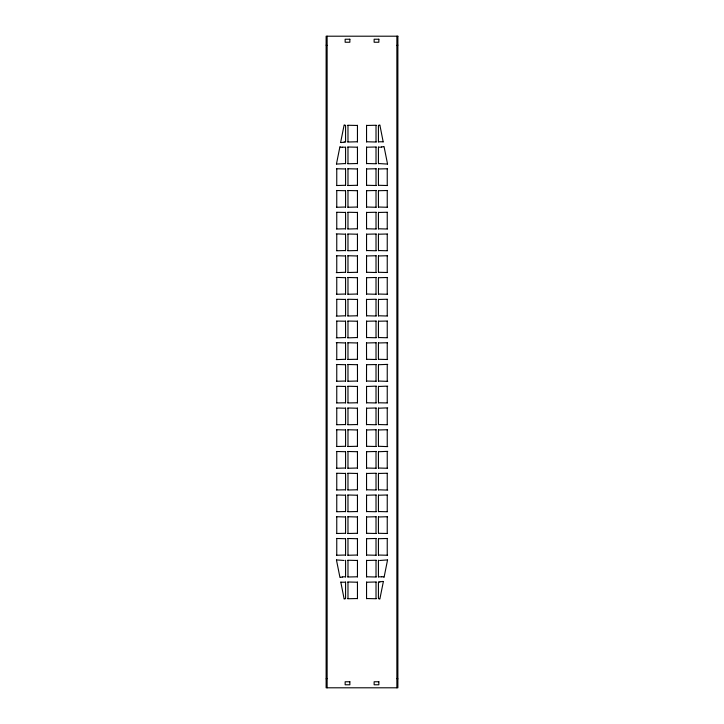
<?xml version="1.0" encoding="UTF-8"?>
<svg xmlns="http://www.w3.org/2000/svg" width="724" height="724" viewBox="0 0 724 724"><rect width="100%" height="100%" fill="white"/><g stroke="black" fill="none" stroke-linecap="round" stroke-linejoin="round"><path stroke-width="1.09" d="M344.135 124.999L340.624 142.447M379.865 599.001L383.376 581.553M378.426 142.022L378.426 125.252M345.574 598.748L345.574 581.978M378.426 163.769L378.426 146.999M345.574 577.001L345.574 560.231M378.426 185.516L378.426 168.755M345.574 555.245L345.574 538.484M378.426 207.272L378.426 190.502M345.574 533.498L345.574 516.728M378.426 229.019L378.426 212.25M345.574 511.75L345.574 494.981M378.426 250.766L378.426 233.997M345.574 490.003L345.574 473.234M378.426 272.514L378.426 255.744M345.574 468.256L345.574 451.486M378.426 294.261L378.426 277.5M345.574 446.5L345.574 429.739M378.426 316.008L378.426 299.247M345.574 424.753L345.574 407.992M345.547 402.951L345.574 386.236M378.426 337.764L378.453 321.049M345.574 381.258L345.574 364.489M378.426 359.511L378.426 342.742M345.547 359.448L345.574 342.742M378.426 381.258L378.453 364.552M345.574 337.764L345.547 321.049M378.453 402.951L378.426 386.236M345.574 316.008L345.574 299.247M378.426 424.753L378.426 407.992M345.574 294.261L345.574 277.5M378.426 446.5L378.426 429.739M345.574 272.514L345.574 255.744M378.426 468.256L378.426 451.486M345.574 250.766L345.574 233.997M378.426 490.003L378.426 473.234M345.574 229.019L345.574 212.25M378.426 511.75L378.426 494.981M345.574 207.272L345.574 190.502M378.426 533.498L378.426 516.728M345.574 185.516L345.574 168.755M378.426 555.245L378.426 538.484M345.574 163.769L345.574 146.999M378.426 577.001L378.426 560.231M345.574 142.022L345.574 125.252M378.426 598.748L378.426 581.978M366.552 142.022L366.552 125.252M357.448 598.748L357.448 581.978M366.552 163.769L366.552 146.999M357.448 577.001L357.448 560.231M366.552 185.516L366.552 168.746M357.448 555.254L357.448 538.484M366.552 207.263L366.552 190.493M357.448 533.507L357.448 516.737M366.552 229.01L366.552 212.25M357.448 511.75L357.448 494.99M366.552 250.766L366.552 233.997M357.448 490.003L357.448 473.234M366.552 272.514L366.552 255.744M357.448 468.256L357.448 451.486M366.552 294.261L366.552 277.491M357.448 446.509L357.448 429.739M366.552 316.008L366.507 299.184M357.493 424.816L357.448 407.992M366.552 337.755L366.552 320.994M357.448 403.006L357.448 386.245M357.493 381.313L357.448 364.489M366.552 359.511L366.507 342.687M357.448 359.511L357.493 342.687M366.507 381.313L366.552 364.489M357.448 337.755L357.448 320.994M366.552 403.006L366.552 386.245M357.448 316.008L357.493 299.184M366.507 424.816L366.552 407.992M357.448 294.261L357.448 277.491M366.552 446.509L366.552 429.739M357.448 272.514L357.448 255.744M366.552 468.256L366.552 451.486M357.448 250.766L357.448 233.997M366.552 490.003L366.552 473.234M357.448 229.01L357.448 212.25M366.552 511.75L366.552 494.99M357.448 207.263L357.448 190.493M366.552 533.507L366.552 516.737M357.448 185.516L357.448 168.746M366.552 555.254L366.552 538.484M357.448 163.769L357.448 146.999M366.552 577.001L366.552 560.231M357.448 142.022L357.448 125.252M366.552 598.748L366.552 581.978M347.683 142.022L357.249 141.777M366.751 582.223L376.317 581.978M347.683 163.769L357.249 163.524M366.751 560.476L376.317 560.231M347.683 185.516L357.249 185.281M366.751 538.719L376.317 538.484M347.683 207.263L357.249 207.028M366.751 516.972L376.317 516.737M347.683 229.019L357.249 228.775M366.751 495.225L376.317 494.981M347.683 250.766L357.249 250.531M366.751 473.469L376.317 473.234M347.683 272.514L357.249 272.278M366.751 451.722L376.317 451.486M347.683 294.261L357.249 294.025M366.751 429.975L376.317 429.739M347.683 316.008L357.249 315.782M366.751 408.218L376.317 407.992M347.538 337.873L357.249 337.529M366.751 386.471L376.462 386.127M347.755 359.448L357.249 359.285M366.751 364.715L376.245 364.552M336.452 185.525L345.448 185.281M366.751 342.968L376.317 342.742M347.683 381.258L357.249 381.032M378.552 538.719L387.548 538.475M336.452 207.272L345.448 207.028M366.751 321.221L376.245 321.049M347.755 402.951L357.249 402.779M378.552 516.972L387.548 516.728M336.452 229.019L345.448 228.784M366.751 299.464L376.317 299.247M347.683 424.753L357.249 424.536M378.552 495.216L387.548 494.981M336.452 250.766L345.448 250.531M378.552 473.469L387.548 473.234M366.751 277.717L376.317 277.491M347.683 446.509L357.249 446.283M336.289 272.631L345.448 272.278M378.552 451.722L387.711 451.369M366.751 255.961L376.317 255.744M347.683 468.256L357.249 468.039M336.443 294.261L345.448 294.034M378.552 429.966L387.557 429.739M366.751 234.214L376.317 233.997M347.683 490.003L357.249 489.786M336.289 316.126L345.448 315.782M378.552 408.218L387.711 407.874M366.751 212.458L376.317 212.25M336.289 337.873L345.448 337.529M378.552 386.471L387.711 386.127M347.683 511.75L357.249 511.542M336.289 359.62L345.448 359.285M378.552 364.715L387.711 364.38M366.751 190.711L376.317 190.502M347.683 533.498L357.249 533.289M378.552 342.968L387.557 342.742M336.443 381.258L345.448 381.032M366.751 168.963L376.317 168.746M347.683 555.254L357.249 555.036M378.552 321.221L387.476 321.049M336.524 402.951L345.448 402.779M366.751 147.207L376.317 146.999M347.683 577.001L357.249 576.793M378.552 299.464L387.557 299.247M336.443 424.753L345.448 424.536M366.751 125.46L376.317 125.252M378.552 277.717L387.557 277.5M336.443 446.5L345.448 446.283M347.683 598.748L357.249 598.54M378.552 255.97L387.557 255.744M336.443 468.256L345.448 468.03M378.552 234.214L387.548 233.997M336.452 490.003L345.448 489.786M378.552 212.467L387.548 212.25M336.452 511.75L345.448 511.533M378.552 190.711L387.548 190.502M336.452 533.498L345.448 533.289M378.552 168.963L387.548 168.755M336.452 555.245L345.448 555.036M336.452 164.086L345.448 163.534M387.548 559.914L380.073 560.466M379.865 124.999L383.213 142.022M384.082 146.746L387.548 164.04M339.918 577.254L336.452 559.96M344.135 599.001L340.787 581.978M336.47 163.923L339.918 146.746M387.53 560.077L384.082 577.254M397.874 45.15L396.861 45.386M326.126 678.85L327.139 678.614M381.675 147.144L378.552 147.216M342.325 576.856L345.448 576.784M344.162 141.795L345.448 141.777M379.838 582.205L378.552 582.223M347.683 125.252L357.249 125.46M378.552 125.46L378.616 125.46A1.738 1.611 -89.9 0 0 379.62 125.207M366.751 141.777L376.317 142.022M378.552 141.777L382.86 141.786M347.683 146.999L357.249 147.207M366.751 163.524L376.317 163.769M378.552 163.534L387.449 164.077M336.452 168.755L345.448 168.963M347.683 168.746L357.249 168.963M366.751 185.281L376.317 185.516M378.552 185.281L387.548 185.525M336.452 190.502L345.448 190.711M347.683 190.502L357.249 190.711M366.751 207.028L376.317 207.263M378.552 207.028L387.548 207.272M336.452 212.25L345.448 212.467M347.683 212.25L357.249 212.458M366.751 228.775L376.317 229.019M378.552 228.784L387.548 229.019M336.289 233.888L345.448 234.214M347.683 233.997L357.249 234.214M366.751 250.531L376.317 250.766M378.552 250.531L387.548 250.766M336.443 255.744L345.448 255.97M347.683 255.744L357.249 255.961M366.751 272.278L376.317 272.514M378.552 272.278L387.557 272.514M336.289 277.382L345.448 277.717M347.683 277.491L357.249 277.717M376.317 294.261L366.751 294.025M378.552 294.034L387.557 294.261M336.443 299.247L345.448 299.464M347.683 299.247L357.249 299.464M366.751 315.782L376.317 316.008M378.552 315.782L387.557 316.008M336.524 321.049L345.448 321.221M347.755 321.049L357.249 321.221M366.751 337.529L376.317 337.764M378.552 337.529L387.557 337.764M336.289 342.633L345.448 342.968M347.683 342.742L357.249 342.968M366.751 359.285L376.317 359.511M378.552 359.285L387.557 359.511M336.443 364.489L345.448 364.715M347.683 364.489L357.249 364.715M366.751 381.032L376.317 381.258M378.552 381.032L387.711 381.367M336.443 386.236L345.448 386.471M347.683 386.236L357.249 386.471M366.751 402.779L376.245 402.951M378.552 402.779L387.476 402.951M336.443 407.992L345.448 408.218M347.683 407.992L357.249 408.218M366.751 424.536L376.317 424.753M378.552 424.536L387.557 424.753M336.443 429.739L345.448 429.966M347.683 429.739L357.249 429.975M366.751 446.283L376.317 446.509M378.552 446.283L387.711 446.618M336.443 451.486L345.448 451.722M347.683 451.486L357.249 451.722M366.751 468.039L376.317 468.256M378.552 468.03L387.557 468.256M336.452 473.234L345.448 473.469M347.683 473.234L357.249 473.469M366.751 489.786L376.317 490.003M378.552 489.786L387.711 490.112M336.452 494.981L345.448 495.216M347.683 494.981L357.249 495.225M366.751 511.542L376.317 511.75M378.552 511.533L387.548 511.75M336.452 516.728L345.448 516.972M347.683 516.737L357.249 516.972M366.751 533.289L376.317 533.498M378.552 533.289L387.548 533.498M336.452 538.475L345.448 538.719M347.683 538.484L357.249 538.719M366.751 555.036L376.317 555.254M378.552 555.036L387.548 555.245M347.683 560.231L357.249 560.476M378.552 560.466L379.104 560.466M366.751 576.793L376.317 577.001M378.552 576.784L381.675 576.856M345.448 582.223L341.14 582.214M347.683 581.978L357.249 582.223M345.448 598.54L345.384 598.54A1.738 1.611 -89.9 0 0 344.38 598.793M366.751 598.54L376.317 598.748M345.448 125.46L345.067 125.442A1.195 1.095 80.4 0 1 344.425 125.116M378.552 598.54L378.933 598.558A1.195 1.095 80.4 0 1 379.575 598.884M344.787 147.216L342.325 147.144M344.081 560.466L336.551 559.924M327.139 45.386L326.126 45.15M396.861 678.614L397.874 678.85M396.87 36.2L396.87 687.8M387.24 168.963L387.24 185.281M387.24 190.72L387.24 207.037M387.24 212.467L387.24 228.784M387.24 234.214L387.24 250.531M387.24 255.97L387.24 272.278M387.24 277.717L387.24 294.034M387.24 299.464L387.24 315.782M387.24 321.221L387.24 337.529M387.24 342.968L387.24 359.285M387.24 364.715L387.24 381.032M387.24 386.471L387.24 402.779M387.24 408.218L387.24 424.536M387.24 429.966L387.24 446.283M387.24 451.722L387.24 468.03M387.24 473.469L387.24 489.786M387.24 495.216L387.24 511.533M387.24 516.963L387.24 533.28M387.24 538.719L387.24 555.036M376.018 125.46L376.018 141.777M376.018 147.207L376.018 163.534M376.018 168.963L376.018 185.281M376.018 190.711L376.018 207.028M376.018 212.467L376.018 228.775M376.018 234.214L376.018 250.531M376.018 255.97L376.018 272.278M376.018 277.717L376.018 294.034M376.018 299.464L376.018 315.782M376.018 321.221L376.018 337.529M376.018 342.968L376.018 359.285M376.018 364.715L376.018 381.032M376.018 386.471L376.018 402.779M376.018 408.218L376.018 424.536M376.018 429.966L376.018 446.283M376.018 451.722L376.018 468.03M376.018 473.469L376.018 489.786M376.018 495.225L376.018 511.533M376.018 516.972L376.018 533.289M376.018 538.719L376.018 555.036M376.018 560.466L376.018 576.793M376.018 582.223L376.018 598.54M347.982 125.46L347.982 141.777M347.982 147.207L347.982 163.534M347.982 168.963L347.982 185.281M347.982 190.711L347.982 207.028M347.982 212.467L347.982 228.775M347.982 234.214L347.982 250.531M347.982 255.97L347.982 272.278M347.982 277.717L347.982 294.034M347.982 299.464L347.982 315.782M347.982 321.221L347.982 337.529M347.982 342.968L347.982 359.285M347.982 364.715L347.982 381.032M347.982 386.471L347.982 402.779M347.982 408.218L347.982 424.536M347.982 429.966L347.982 446.283M347.982 451.722L347.982 468.03M347.982 473.469L347.982 489.786M347.982 495.225L347.982 511.533M347.982 516.972L347.982 533.289M347.982 538.719L347.982 555.036M347.982 560.466L347.982 576.793M347.982 582.223L347.982 598.54M336.76 168.963L336.76 185.281M336.76 190.72L336.76 207.037M336.76 212.467L336.76 228.784M336.76 234.214L336.76 250.531M336.76 255.97L336.76 272.278M336.76 277.717L336.76 294.034M336.76 299.464L336.76 315.782M336.76 321.221L336.76 337.529M336.76 342.968L336.76 359.285M336.76 364.715L336.76 381.032M336.76 386.471L336.76 402.779M336.76 408.218L336.76 424.536M336.76 429.966L336.76 446.283M336.76 451.722L336.76 468.03M336.76 473.469L336.76 489.786M336.76 495.216L336.76 511.533M336.76 516.963L336.76 533.28M336.76 538.719L336.76 555.036M327.13 36.2L327.13 687.8M381.702 576.675A20.399 18.399 -72.9 0 1 383.811 577.01M340.271 577.327A20.399 18.028 56.1 0 1 342.362 577.146M382.987 581.408A12.896 11.005 43.4 0 1 379.783 581.644M342.298 147.325A20.399 18.399 -72.9 0 1 340.19 146.99M383.729 146.673A20.399 18.028 56.1 0 1 381.639 146.854M341.013 142.592A12.896 11.005 43.4 0 1 344.217 142.357M397.874 36.2L326.126 36.2L326.126 687.8L397.874 687.8L397.874 36.2M349.864 39.223L345.149 39.223L345.149 42.236L349.864 42.236L349.864 39.223M378.851 39.223L374.136 39.223L374.136 42.236L378.851 42.236L378.851 39.223M349.864 681.764L345.149 681.764L345.149 684.777L349.864 684.777L349.864 681.764M378.851 681.764L374.136 681.764L374.136 684.777L378.851 684.777L378.851 681.764"/></g></svg>
